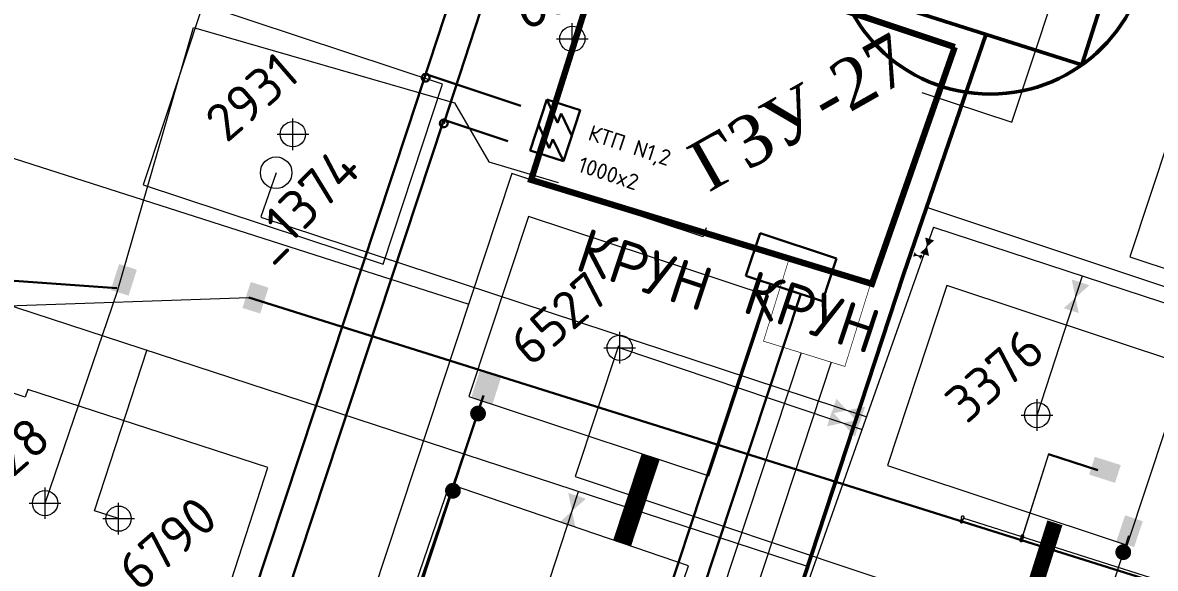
# Model space of a CAD drawing. Header units: millimetres. Extents: x 519 to 9564855, y -810 to 5021775.
# Drawn here: x 9537423.9 to 9537782.7, y 4998431.4 to 4998604.1 of the extents above; entities that cross this region are included whole.
import ezdxf

# ---------------------------------------------------------------- set-up
doc = ezdxf.new("R2010")
doc.units = ezdxf.units.MM
doc.header["$LTSCALE"] = 2
doc.header["$MEASUREMENT"] = 0
doc.header["$PDMODE"] = 2
doc.header["$PDSIZE"] = 5
for name, color, linetype in [('160 скважин на 2012 г. подъездные дороги', 40, 'Continuous'), ('160 скважин на 2012 год', 7, 'Continuous'), ('COMPOUND', 3, 'Continuous'), ('Existing roads', 41, 'Continuous'), ('OilColl&Flowlines', 3, 'Continuous'), ('OLD WELLS(dr.bfr2000)', 24, 'Continuous'), ('PPLINE_WAT', 7, 'WTR_LINE'), ('Скважины - Конфликты наземки', 92, 'Continuous'), ('Скважины 2019г.', 241, 'Continuous')]:
    doc.layers.add(name, color=color, linetype=linetype)
for name, color, linetype, lineweight in [('160 скважин на 2012 год - Электрика', 192, 'Continuous', 30), ('160 скважин на2012 год.Выкидные линии', 5, 'Continuous', 30), ('PPLINE_GAS', 4, 'GAS_LINE', 30), ('WELLS(drilled after 2000y)', 6, 'Continuous', 40), ('Скважины на 2022 год', 60, 'Continuous', 13), ('Скважины на 2026', 222, 'Continuous', 50), ('ТХ_Проект. НГ', 244, 'g_122_n', 50), ('Электро', 1, 'Continuous', 30), ('Электроснаб', 1, 'Continuous', 18), ('Электроснабжене', 1, 'Continuous', 18)]:
    doc.layers.add(name, color=color, linetype=linetype, lineweight=lineweight)
doc.styles.add('92051501$0$STANDARD', font='simplex.shx')
doc.styles.add('Elect', font='isocpeur.ttf')
doc.styles.add('GeoApp', font='', dxfattribs={"height": 1})
doc.styles.add('Line_GUGK', font='')
doc.styles.get("Standard").update_dxf_attribs({"font": 'isocpeur.ttf', "width": 0.5})
doc.styles.get('GeoApp').set_extended_font_data('D431', italic=True)
doc.styles.get('Line_GUGK').set_extended_font_data('Bm431', italic=True)
doc.linetypes.add('g_122_n', pattern='A,2,-2,3,-0.6,["Н",Line_GUGK,S=2,R=0,X=0,Y=-1],-3,3,-2,8,-2,8,-2,6', length=41.6)
doc.linetypes.add('GAS_LINE', pattern='A,0.5,-0.2,["G",92051501$0$STANDARD,S=0.1,R=0,X=-0.1,Y=-0.05],-0.05', length=0.75)
doc.linetypes.add('WTR_LINE', pattern='A,0.5,-0.2,["W",92051501$0$STANDARD,S=0.1,R=0,X=-0.1,Y=-0.05],-0.05', length=0.75)

# ---------------------------------------------------------------- blocks, each defined once
blk = doc.blocks.new('92051501$0$VALVE')
at = {"layer": 'OilColl&Flowlines'}
for points in [[(-5.97, -3.45), (-5.97, 3.45), (0, 0)], [(5.97, -3.45), (0, 0), (5.97, 3.45)]]:
    blk.add_solid(points, dxfattribs=at)

msp = doc.modelspace()

# ---------------------------------------------------------------- hatches: boundary and pattern name
at = {"layer": '160 скважин на 2012 год - Электрика', "lineweight": 0, "ltscale": 7.5}
for points in [[(9537575.39506, 4998491.70096), (9537569.76294, 4998493.49672), (9537567.14497, 4998485.28587), (9537572.77709, 4998483.49011)], [(9537770.33256, 4998439.9821), (9537775.93472, 4998438.09493), (9537778.68595, 4998446.2621), (9537773.0838, 4998448.14927)]]:
    msp.add_hatch(color=1, dxfattribs=at).paths.add_polyline_path(points)
at = {"layer": 'Электро', "ltscale": 0.05}
for points in [[(9537460.07867, 4998525.91065), (9537454.44655, 4998527.70642), (9537451.82857, 4998519.49556), (9537457.46069, 4998517.6998)], [(9537574.33596, 4998492.17765), (9537568.70384, 4998493.97342), (9537566.08586, 4998485.76256), (9537571.71798, 4998483.9668)]]:
    msp.add_hatch(color=256, dxfattribs=at).paths.add_polyline_path(points)
at = {"layer": 'Электро', "ltscale": 7.5}
msp.add_hatch(color=256, dxfattribs=at).paths.add_polyline_path([(9537763.48912, 4998466.6791), (9537761.69335, 4998461.04698), (9537769.90421, 4998458.429), (9537771.69997, 4998464.06113)])
at = {"layer": 'Электроснаб', "lineweight": 0, "ltscale": 0.05}
for points in [[(9537501.77773, 4998520.24388), (9537496.14561, 4998522.03964), (9537493.52763, 4998513.82879), (9537499.15975, 4998512.03303)], [(9537574.33596, 4998492.17765), (9537568.70384, 4998493.97342), (9537566.08586, 4998485.76256), (9537571.71798, 4998483.9668)]]:
    msp.add_hatch(color=1, dxfattribs=at).paths.add_polyline_path(points)
at = {"layer": 'Электроснаб', "lineweight": 0, "ltscale": 7.5}
msp.add_hatch(color=1, dxfattribs=at).paths.add_polyline_path([(9537763.48912, 4998466.6791), (9537761.69335, 4998461.04698), (9537769.90421, 4998458.429), (9537771.69997, 4998464.06113)])
at = {"layer": 'Электроснабжене', "lineweight": 0, "ltscale": 0.05}
for points in [[(9537501.77773, 4998520.24388), (9537496.14561, 4998522.03964), (9537493.52763, 4998513.82879), (9537499.15975, 4998512.03303)], [(9537574.33596, 4998492.17765), (9537568.70384, 4998493.97342), (9537566.08586, 4998485.76256), (9537571.71798, 4998483.9668)]]:
    msp.add_hatch(color=1, dxfattribs=at).paths.add_polyline_path(points)
at = {"layer": 'Электроснабжене', "lineweight": 0, "ltscale": 7.5}
msp.add_hatch(color=1, dxfattribs=at).paths.add_polyline_path([(9537763.48912, 4998466.6791), (9537761.69335, 4998461.04698), (9537769.90421, 4998458.429), (9537771.69997, 4998464.06113)])

# ---------------------------------------------------------------- linework, layer by layer
at = {"layer": '160 скважин на 2012 г. подъездные дороги', "linetype": 'ByBlock', "lineweight": 0, "ltscale": 80}
msp.add_lwpolyline([(9537613.75664, 4998439.32061, 6, 6, 0), (9537622.82811, 4998466.73664, 0.2, 0.2, 0)], format="xyseb", dxfattribs=at)
at = {"layer": '160 скважин на 2012 год', "color": 3, "linetype": 'ByBlock', "lineweight": 0, "ltscale": 80}
for p, q in [((9537390.80984, 4998570.90223), (9537565.18108, 4998514.96477)), ((9537504.2, 4998556.6), (9537499.3642, 4998542.67879)), ((9537499.33583, 4998542.55396), (9537691.25459, 4998479.34975))]:
    msp.add_line(p, q, dxfattribs=at)
at = {"layer": '160 скважин на 2012 год', "color": 1, "linetype": 'ByBlock', "lineweight": 0, "ltscale": 80}
for p, q in [((9537670.46164, 4998499.59236), (9537628.82606, 4998373.72259, 0)), ((9537680.00696, 4998496.62095), (9537635.19873, 4998360.99905, 0))]:
    msp.add_line(p, q, dxfattribs=at)
at = {"layer": '160 скважин на 2012 год', "color": 0, "linetype": 'ByBlock', "lineweight": 0, "elevation": 0.00005}
for points in [[(9537462.09218, 4998552.7859), (9537538.0727, 4998527.64532), (9537556.92814, 4998584.63072), (9537480.94761, 4998609.7713)], [(9537565.24984, 4998485.78825), (9537641.23037, 4998460.64767), (9537660.0858, 4998517.63306), (9537584.10527, 4998542.77364)]]:
    msp.add_lwpolyline(points, close=True, dxfattribs=at)
for points in [[(9537863.67998, 4998544.45849), (9537869.42814, 4998561.83072), (9537793.44761, 4998586.9713), (9537774.59218, 4998529.9859), (9537805.83017, 4998519.64982)], [(9537773.7727, 4998438.74532), (9537792.62814, 4998495.73072), (9537716.64761, 4998520.8713), (9537697.79218, 4998463.8859), (9537773.7727, 4998438.74532), (9537773.7727, 4998438.74532)]]:
    msp.add_lwpolyline(points, dxfattribs=at)
at = {"layer": '160 скважин на 2012 год', "color": 1, "linetype": 'ByBlock', "lineweight": 0, "ltscale": 80, "const_width": 0.2}
msp.add_lwpolyline([(9537666.57016, 4998529.08172), (9537692.34995, 4998521.05661), (9537684.32484, 4998495.27682), (9537658.54504, 4998503.30193), (9537666.57016, 4998529.08172)], dxfattribs=at)
at = {"layer": '160 скважин на 2012 год', "color": 0, "lineweight": 0, "elevation": 0.00005}
msp.add_lwpolyline([(9537424.74844, 4998485.59236), (9537402.44761, 4998492.9713), (9537383.59218, 4998435.9859), (9537459.5727, 4998410.84532), (9537460.46827, 4998413.55194)], dxfattribs=at)
at = {"layer": '160 скважин на 2012 год', "color": 0, "linetype": 'ByBlock', "lineweight": 0}
for centre in [(9537509.5, 4998568.8), (9537613, 4998501.2), (9537745.2, 4998479.9), (9537431, 4998452)]:
    msp.add_circle(centre, 4, dxfattribs=at)
for p in [(9537509.5, 4998568.8), (9537613, 4998501.2), (9537745.2, 4998479.9)]:
    msp.add_point(p, dxfattribs=at)
at = {"layer": '160 скважин на 2012 год', "color": 0, "linetype": 'ByBlock', "lineweight": 0, "ltscale": 80}
msp.add_point((9537431, 4998452), dxfattribs=at)
at = {"layer": '160 скважин на 2012 год - Электрика', "color": 1, "linetype": 'ByBlock', "lineweight": 0, "ltscale": 80}
msp.add_line((9537774.16953, 4998441.66061), (9537764.36776, 4998411.49387), dxfattribs=at)
at = {"layer": '160 скважин на 2012 год - Электрика', "color": 1, "linetype": 'ByBlock', "lineweight": 0, "ltscale": 80, "const_width": 2.5}
for points in [[(9537566.88635, 4998480.38434, 1), (9537569.38635, 4998480.38434, 1)], [(9537558.93892, 4998455.92467, 1), (9537561.43892, 4998455.92467, 1)], [(9537771.23857, 4998436.48713, 1), (9537773.73857, 4998436.48713, 1)]]:
    msp.add_lwpolyline(points, format="xyb", close=True, dxfattribs=at)
at = {"layer": '160 скважин на2012 год.Выкидные линии', "color": 3, "linetype": 'ByBlock', "lineweight": 0, "ltscale": 80}
for points in [[(9537745.2, 4998479.9), (9537759.60749, 4998523.93624)], [(9537613, 4998501.2), (9537689.79881, 4998475.35207)], [(9537587.2, 4998416.7), (9537599.94531, 4998455.69381)], [(9537658.09671, 4998387.94135), (9537672.5042, 4998431.97759)]]:
    msp.add_lwpolyline(points, dxfattribs=at)
at = {"layer": 'COMPOUND', "lineweight": 0, "const_width": 2}
msp.add_lwpolyline([(9537719.13136, 4998596.40059), (9537719.13136, 4998596.40059), (9537692.90546, 4998521.44388), (9537584.95358, 4998554.35581), (9537612.66799, 4998642.14895)], dxfattribs=at)
at = {"layer": 'COMPOUND', "color": 3, "linetype": 'ByBlock', "lineweight": 0, "ltscale": 50, "const_width": 2}
msp.add_lwpolyline([(9537612.66799, 4998642.14895), (9537673.44509, 4998621.33407), (9537670.6975, 4998612.51159), (9537719.13136, 4998596.40059)], dxfattribs=at)
at = {"layer": 'Existing roads', "color": 8, "linetype": 'ByBlock', "lineweight": 0, "ltscale": 200, "const_width": 5, "elevation": 0.00005}
msp.add_lwpolyline([(9537737.21162, 4998402.6942), (9537750.84125, 4998445.77574)], dxfattribs=at)
at = {"layer": 'OilColl&Flowlines', "lineweight": 0}
for p, q in [((9537696.18696, 4998611.04981), (9537729.0889, 4998600.56392)), ((9537729.0889, 4998600.56392), (9537709.94892, 4998545.69795)), ((9537578.87983, 4998556.3655), (9537497.2341, 4998309.6136)), ((9537639.42567, 4998536.33198), (9537578.87983, 4998556.3655)), ((9538109.31894, 4998412.74748), (9537709.94892, 4998545.69795)), ((9537640.36816, 4998539.1804), (9537639.42567, 4998536.33198)), ((9537712.44215, 4998539.36749), (9538121.14656, 4998405.65024))]:
    msp.add_line(p, q, dxfattribs=at)
at = {"layer": 'OilColl&Flowlines', "linetype": 'ByBlock', "lineweight": 0}
msp.add_line((9537709.20271, 4998529.7567), (9537706.93917, 4998530.50567), dxfattribs=at)
at = {"layer": 'OilColl&Flowlines', "color": 3, "linetype": 'ByBlock', "lineweight": 0}
msp.add_line((9537446.69161, 4998449.57218), (9537463.29447, 4998500.67054), dxfattribs=at).dxf.unprotected_set("ltscale", 0)
at = {"layer": 'OilColl&Flowlines', "color": 3, "linetype": 'ByBlock', "lineweight": 0, "ltscale": 0.3}
msp.add_line((9537454.3, 4998447.1), (9537446.69161, 4998449.57218), dxfattribs=at)
at = {"layer": 'OilColl&Flowlines', "lineweight": 0, "flags": 128}
msp.add_lwpolyline([(9537712.44215, 4998539.36749), (9537593.96848, 4998204.42818)], dxfattribs=at)
at = {"layer": 'OilColl&Flowlines', "lineweight": 0}
for points in [[(9537761.74972, 4998520.97847), (9537757.36079, 4998517.06924), (9537756.16976, 4998522.82478)], [(9537758.40309, 4998512.1742), (9537753.64271, 4998513.71907), (9537757.36079, 4998517.06924)], [(9537602.29675, 4998453.41195), (9537597.90782, 4998449.50272), (9537596.71679, 4998455.25825)], [(9537598.95012, 4998444.60768), (9537594.18974, 4998446.15254), (9537597.90782, 4998449.50272)]]:
    msp.add_solid(points, dxfattribs=at)
at = {"layer": 'OilColl&Flowlines', "linetype": 'ByBlock', "lineweight": 0}
for points in [[(9537680.0869, 4998480.32153), (9537681.63177, 4998485.0819), (9537684.98194, 4998481.36382)], [(9537688.89117, 4998476.9749), (9537684.98194, 4998481.36382), (9537690.73748, 4998482.55485)], [(9537678.68175, 4998476.34524), (9537680.22661, 4998481.10561), (9537683.57679, 4998477.38753)], [(9537687.48602, 4998472.99861), (9537683.57679, 4998477.38753), (9537689.33233, 4998478.57856)]]:
    msp.add_solid(points, dxfattribs=at)
at = {"layer": 'OLD WELLS(dr.bfr2000)', "lineweight": 0}
msp.add_circle((9537504.2, 4998556.6), 5, dxfattribs=at)
at = {"layer": 'PPLINE_GAS', "linetype": 'GAS_LINE', "lineweight": 0, "ltscale": 20}
for p, q in [((9537737.22686, 4998572.60309, 0), (9537818.43224, 4998818.02416, 0)), ((9537708.70883, 4998582.03918, 0), (9537737.22686, 4998572.60309, 0))]:
    msp.add_line(p, q, dxfattribs=at)
at = {"layer": 'PPLINE_WAT', "color": 5, "linetype": 'WTR_LINE', "lineweight": 0, "ltscale": 5}
for p, q in [((9537612.65766, 4998501.80235), (9537598.95115, 4998460.40196, 0.00008)), ((9537598.95115, 4998460.40196, 0.00008), (9537946.2032, 4998344.39317, 0.00002))]:
    msp.add_line(p, q, dxfattribs=at)
at = {"layer": 'WELLS(drilled after 2000y)', "color": 3, "linetype": 'ByBlock', "lineweight": 0, "ltscale": 50}
msp.add_lwpolyline([(9537431, 4998452), (9537453.8483, 4998518.8104), (9537478.0026, 4998602.6118), (9537560.6833, 4998578.7476), (9537571.5432, 4998560.0155), (9537593.5436, 4998553.5003)], dxfattribs=at)
at = {"layer": 'Скважины - Конфликты наземки', "linetype": 'ByBlock', "lineweight": 0}
msp.add_circle((9537598, 4998599), 4, dxfattribs=at)
at = {"layer": 'Скважины - Конфликты наземки', "linetype": 'ByBlock', "lineweight": 0, "ltscale": 80}
msp.add_point((9537598, 4998599), dxfattribs=at)
at = {"layer": 'Скважины 2019г.', "color": 0, "linetype": 'ByBlock', "lineweight": 0}
msp.add_lwpolyline([(9537539.64182, 4998401.26563), (9537615.33329, 4998375.36577), (9537634.75818, 4998432.13437), (9537559.06671, 4998458.03423)], close=True, dxfattribs=at)
at = {"layer": 'Скважины на 2022 год', "color": 0, "linetype": 'ByBlock', "lineweight": 0}
msp.add_lwpolyline([(9537460.46827, 4998413.55194), (9537483.07175, 4998406.20762), (9537501.61277, 4998463.27102), (9537425.52825, 4998487.99238), (9537424.74844, 4998485.59236)], dxfattribs=at)
msp.add_circle((9537454.3, 4998447.1), 4, dxfattribs=at)
msp.add_point((9537454.3, 4998447.1), dxfattribs=at)
at = {"layer": 'Скважины на 2026', "linetype": 'ByBlock', "ltscale": 50}
msp.add_lwpolyline([(9537683.17913, 4998615.06257), (9537759.40178, 4998590.77044), (9537777.62087, 4998647.93743), (9537701.39822, 4998672.22956)], close=True, dxfattribs=at)
msp.add_circle((9537730.4, 4998631.5), 50, dxfattribs=at)
at = {"layer": 'ТХ_Проект. НГ', "color": 3, "linetype": 'ByBlock', "ltscale": 0.3}
for p, q in [((9537702.84781, 4998524.37916, -0.7777), (9537729.0889, 4998600.56392)), ((9537659.29952, 4998391.7604, -0.0147), (9537702.84781, 4998524.37916, -0.7777))]:
    msp.add_line(p, q, dxfattribs=at)
at = {"layer": 'ТХ_Проект. НГ', "color": 3, "linetype": 'ByBlock', "lineweight": 0, "ltscale": 0.3}
msp.add_line((9537672.5042, 4998431.97759), (9537377.20645, 4998528.49704), dxfattribs=at)
at = {"layer": 'Электро'}
for p, q in [((9537545.86595, 4998570.65473, 0), (9537576.76705, 4998664.32251, 47.36082)), ((9537557.35593, 4998572.22056, 47.36082), (9537583.18744, 4998651.72178, 47.36082)), ((9537584.67221, 4998563.66782), (9537589.92743, 4998579.84173)), ((9537589.92743, 4998579.84173), (9537593.31129, 4998572.46394)), ((9537589.92743, 4998579.84173), (9537600.48006, 4998576.41297)), ((9537593.31129, 4998572.46394), (9537594.41773, 4998575.36244)), ((9537594.41773, 4998575.36244), (9537597.85245, 4998568.32602)), ((9537600.48006, 4998576.41297), (9537595.22484, 4998560.23906)), ((9537557.29527, 4998573.36302, 0), (9537504.7904, 4998414.6814, 0)), ((9537587.29982, 4998571.75477), (9537590.68368, 4998564.37699)), ((9537545.86595, 4998570.65473, 0), (9537486.46718, 4998391.13819, 0)), ((9537590.68368, 4998564.37699), (9537591.79011, 4998567.27549)), ((9537591.79011, 4998567.27549), (9537595.22484, 4998560.23906)), ((9537595.22484, 4998560.23906), (9537584.67221, 4998563.66782)), ((9537614.64857, 4998382.08281, 0), (9537660.75857, 4998521.43278, 0)), ((9537623.02355, 4998375.56019, 0), (9537670.34699, 4998518.25281, 0)), ((9537495.54503, 4998517.09051, 0.00001), (9538029.7579, 4998349.46142, 0))]:
    msp.add_line(p, q, dxfattribs=at)
at = {"layer": 'Электро', "ltscale": 0.05}
for p, q in [((9537581.64138, 4998577.84328, 0), (9537551.55423, 4998587.84601, 0)), ((9537577.53648, 4998566.63365, 0), (9537557.29527, 4998573.36302, 0)), ((9537652.9767, 4998524.0136, 0), (9537657.44413, 4998537.48408, 0)), ((9537657.44413, 4998537.48408, 0), (9537681.66479, 4998529.45139, 0)), ((9537681.66479, 4998529.45139, 0), (9537677.19736, 4998515.98092, 0)), ((9537677.19736, 4998515.98092, 0), (9537652.9767, 4998524.0136, 0)), ((9537764.4329, 4998462.47772), (9537748.83446, 4998467.54596))]:
    msp.add_line(p, q, dxfattribs=at)
at = {"layer": 'Электро', "ltscale": 25}
for p, q in [((9537245.68385, 4998534.68223, -0.00006), (9537453.76023, 4998520.09521)), ((9537542.09585, 4998402.3377, 0), (9537569.81743, 4998486.11859))]:
    msp.add_line(p, q, dxfattribs=at)
at = {"layer": 'Электро'}
for centre, start, end in [((9537551.55359, 4998586.72347, 47.36082), 162, 342), ((9537551.55359, 4998586.72347, 47.36082), 342, 162), ((9537557.29463, 4998572.24047, 47.36082), 162, 342), ((9537557.29463, 4998572.24047, 47.36082), 342, 162)]:
    msp.add_arc(centre, 1.25, start, end, dxfattribs=at)
at = {"layer": 'Электроснаб', "color": 1, "lineweight": 0}
for p, q in [((9537545.86595, 4998570.65473, 0), (9537576.76705, 4998664.32251, 47.36082)), ((9537557.35593, 4998572.22056, 47.36082), (9537583.18744, 4998651.72178, 47.36082)), ((9537584.67221, 4998563.66782), (9537589.92743, 4998579.84173)), ((9537589.92743, 4998579.84173), (9537593.31129, 4998572.46394)), ((9537589.92743, 4998579.84173), (9537600.48006, 4998576.41297)), ((9537593.31129, 4998572.46394), (9537594.41773, 4998575.36244)), ((9537594.41773, 4998575.36244), (9537597.85245, 4998568.32602)), ((9537600.48006, 4998576.41297), (9537595.22484, 4998560.23906)), ((9537587.29982, 4998571.75477), (9537590.68368, 4998564.37699)), ((9537590.68368, 4998564.37699), (9537591.79011, 4998567.27549)), ((9537591.79011, 4998567.27549), (9537595.22484, 4998560.23906)), ((9537595.22484, 4998560.23906), (9537584.67221, 4998563.66782))]:
    msp.add_line(p, q, dxfattribs=at)
at = {"layer": 'Электроснаб', "color": 1, "linetype": 'ByBlock', "lineweight": 0}
for p, q in [((9537551.55423, 4998587.84601, 0), (9537497.84374, 4998425.52076, 0)), ((9537557.29527, 4998573.36302, 0), (9537510.47886, 4998431.87322, 0)), ((9537721.6456, 4998447.3967, 0), (9538029.7579, 4998349.46142, 0))]:
    msp.add_line(p, q, dxfattribs=at)
at = {"layer": 'Электроснаб', "color": 1, "lineweight": 0, "ltscale": 0.05}
for p, q in [((9537581.64138, 4998577.84328, 0), (9537551.55423, 4998587.84601, 0)), ((9537577.53648, 4998566.63365, 0), (9537557.29527, 4998573.36302, 0)), ((9537748.83446, 4998467.54596), (9537740.46661, 4998441.14174, 0)), ((9537764.4329, 4998462.47772), (9537748.83446, 4998467.54596))]:
    msp.add_line(p, q, dxfattribs=at)
at = {"layer": 'Электроснаб', "color": 1, "lineweight": 0}
for centre, radius, start, end in [((9537551.55359, 4998586.72347, 47.36082), 1.25, 162, 342), ((9537551.55359, 4998586.72347, 47.36082), 1.25, 342, 162), ((9537557.29463, 4998572.24047, 47.36082), 1.25, 162, 342), ((9537557.29463, 4998572.24047, 47.36082), 1.25, 342, 162), ((9537721.6456, 4998447.3967, 0), 0.5, 162.0000001, 342.0000001), ((9537721.6456, 4998447.3967, 0), 0.5, 342.0000001, 162.0000001), ((9537740.5453, 4998441.38932, 0), 0.5, 162, 342), ((9537740.5453, 4998441.38932, 0), 0.5, 342, 162)]:
    msp.add_arc(centre, radius, start, end, dxfattribs=at)
at = {"layer": 'Электроснабжене', "color": 1, "lineweight": 0}
for p, q in [((9537545.86595, 4998570.65473, 0), (9537576.76705, 4998664.32251, 47.36082)), ((9537557.35593, 4998572.22056, 47.36082), (9537583.18744, 4998651.72178, 47.36082)), ((9537584.67221, 4998563.66782), (9537589.92743, 4998579.84173)), ((9537589.92743, 4998579.84173), (9537593.31129, 4998572.46394)), ((9537589.92743, 4998579.84173), (9537600.48006, 4998576.41297)), ((9537593.31129, 4998572.46394), (9537594.41773, 4998575.36244)), ((9537594.41773, 4998575.36244), (9537597.85245, 4998568.32602)), ((9537600.48006, 4998576.41297), (9537595.22484, 4998560.23906)), ((9537587.29982, 4998571.75477), (9537590.68368, 4998564.37699)), ((9537590.68368, 4998564.37699), (9537591.79011, 4998567.27549)), ((9537591.79011, 4998567.27549), (9537595.22484, 4998560.23906)), ((9537595.22484, 4998560.23906), (9537584.67221, 4998563.66782))]:
    msp.add_line(p, q, dxfattribs=at)
at = {"layer": 'Электроснабжене', "color": 1, "linetype": 'ByBlock', "lineweight": 0}
for p, q in [((9537551.55423, 4998587.84601, 0), (9537491.06121, 4998405.0224, 0)), ((9537557.29527, 4998573.36302, 0), (9537503.69615, 4998411.37433, 0))]:
    msp.add_line(p, q, dxfattribs=at)
at = {"layer": 'Электроснабжене', "color": 1, "lineweight": 0, "ltscale": 0.05}
for p, q in [((9537581.64138, 4998577.84328, 0), (9537551.55423, 4998587.84601, 0)), ((9537577.53648, 4998566.63365, 0), (9537557.29527, 4998573.36302, 0)), ((9537748.83446, 4998467.54596), (9537740.20824, 4998440.31835, 0.00001))]:
    msp.add_line(p, q, dxfattribs=at)
at = {"layer": 'Электроснабжене', "color": 1, "lineweight": 0, "ltscale": 25}
for p, q in [((9537241.93961, 4998508.41076, 0), (9537495.54503, 4998517.09051, 0.00001)), ((9537540.35447, 4998399.24476, 0), (9537569.81743, 4998486.11859))]:
    msp.add_line(p, q, dxfattribs=at)
at = {"layer": 'Электроснабжене', "color": 1, "lineweight": 0}
for centre, radius, start, end in [((9537551.55359, 4998586.72347, 47.36082), 1.25, 162, 342), ((9537551.55359, 4998586.72347, 47.36082), 1.25, 342, 162), ((9537557.29463, 4998572.24047, 47.36082), 1.25, 162, 342), ((9537557.29463, 4998572.24047, 47.36082), 1.25, 342, 162), ((9537721.28749, 4998446.25544, 0.00001), 0.5, 162.0000001, 342.0000001), ((9537721.28749, 4998446.25544, 0.00001), 0.5, 342.0000001, 162.0000001), ((9537740.20824, 4998440.31835, 0.00001), 0.5, 162, 342), ((9537740.20824, 4998440.31835, 0.00001), 0.5, 342, 162)]:
    msp.add_arc(centre, radius, start, end, dxfattribs=at)

# ---------------------------------------------------------------- block references
at = {"layer": 'OilColl&Flowlines', "lineweight": 0}
for p, xscale, yscale, zscale, rotation in [((9537710.36846, 4998533.20446), 0.4320000000589188, 0.4320000000589188, 0.4320000000589188, 71.69155597742602), ((9537707.39257, 4998530.35565), 0.2160000004715485, 0.2160000004715485, 0.2160000004715485, 161.6915560162278)]:
    msp.add_blockref('92051501$0$VALVE', p, dxfattribs=dict(at, xscale=xscale, yscale=yscale, zscale=zscale, rotation=rotation))

# ---------------------------------------------------------------- texts
at = {"layer": '160 скважин на 2012 год', "color": 0, "linetype": 'ByBlock', "lineweight": 0, "style": 'Elect'}
for s, p in [('2931', (9537488.49798, 4998565.75709)), ('6527', (9537584.84841, 4998494.83077)), ('3376', (9537722.85784, 4998476.76044))]:
    msp.add_text(s, height=12, rotation=41, dxfattribs=at).set_placement(p)
at = {"layer": '160 скважин на 2012 год', "color": 0, "lineweight": 0, "style": 'Elect'}
msp.add_text('6528', height=12, rotation=41, dxfattribs=at).set_placement((9537407.45984, 4998448.34983))
at = {"layer": 'COMPOUND', "color": 0, "lineweight": 0, "insert": (9537620.1579, 4998587.38728, -0.00006), "char_height": 16, "attachment_point": 1, "rotation": 29.5724029, "style": 'Elect'}
msp.add_mtext('{\\fArial|b0|i0|c0|p34;\\P\\fTimes New Roman|b0|i0|c204|p18;ГЗУ-\\fTimes New Roman|b0|i0|c0|p18;27}', dxfattribs=at)
at = {"layer": 'OLD WELLS(dr.bfr2000)', "lineweight": 0, "style": 'Elect'}
msp.add_text(' _1374', height=12.5, rotation=44.9999999, dxfattribs=at).set_placement((9537496.69084, 4998521.86422))
at = {"layer": 'Скважины - Конфликты наземки', "lineweight": 35, "style": 'GeoApp'}
msp.add_text('6525G', height=12.5, rotation=26.0318371, dxfattribs=at).set_placement((9537583.23821, 4998601.5, 0))
at = {"layer": 'Скважины на 2022 год', "color": 0, "linetype": 'ByBlock', "lineweight": 0, "style": 'Elect'}
msp.add_text('6790', height=12, rotation=41, dxfattribs=at).set_placement((9537460.78042, 4998423.56304))
at = {"layer": 'Электро', "ltscale": 0.05}
for s, p in [('КТП N1,2', (9537602.62705, 4998567.12798, -0.00006)), ('1000x2', (9537599.375, 4998557.1192, -0.00006))]:
    msp.add_text(s, height=5, rotation=341.691556, dxfattribs=at).set_placement(p)
at = {"layer": 'Электроснаб', "color": 1, "lineweight": 0, "ltscale": 0.05}
for s, p in [('КТП N1,2', (9537602.62705, 4998567.12798, -0.00006)), ('1000x2', (9537599.375, 4998557.1192, -0.00006))]:
    msp.add_text(s, height=5, rotation=341.691556, dxfattribs=at).set_placement(p)
at = {"layer": 'Электроснаб', "color": 1, "lineweight": 0}
msp.add_text('КРУН', height=14, rotation=341.691556, dxfattribs=at).set_placement((9537598.24492, 4998526.08756, 0))
at = {"layer": 'Электроснабжене', "color": 1, "lineweight": 0, "ltscale": 0.05}
for s, p in [('КТП N1,2', (9537602.62705, 4998567.12798, -0.00006)), ('1000x2', (9537599.375, 4998557.1192, -0.00006))]:
    msp.add_text(s, height=5, rotation=341.691556, dxfattribs=at).set_placement(p)
at = {"layer": 'Электроснабжене', "color": 1, "lineweight": 0}
msp.add_text('КРУН', height=14, rotation=341.691556, dxfattribs=at).set_placement((9537651.222, 4998512.67549, 0))

doc.saveas('drawing.dxf')
